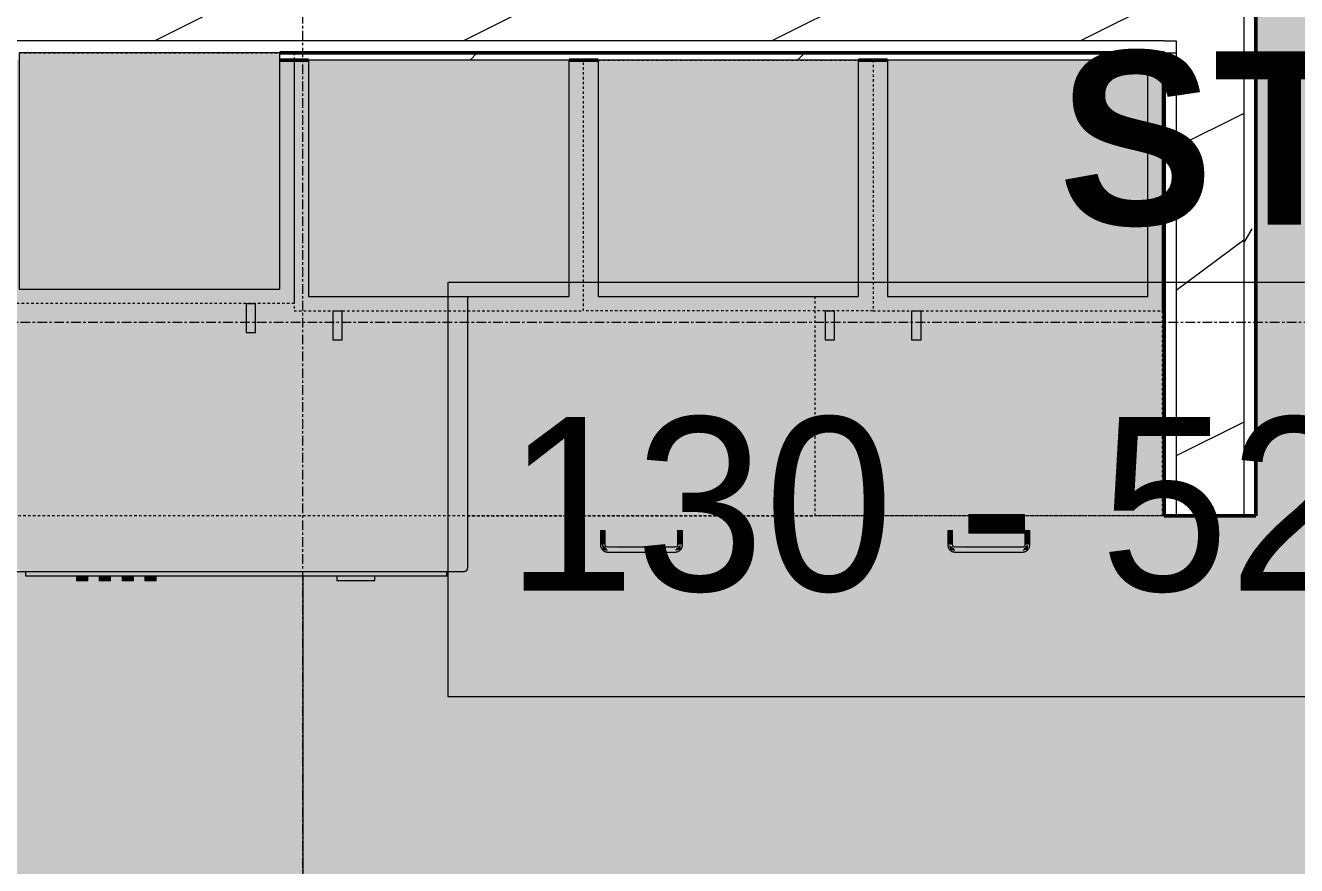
# Model space of a CAD drawing. Header units: inches. Extents: x -4266 to -1814, y 9706 to 12441.
# Drawn here: x -2841.7 to -2775.8, y 10139 to 10182.6 of the extents above; entities that cross this region are included whole.
import ezdxf

# ---------------------------------------------------------------- set-up
doc = ezdxf.new("R2010")
doc.units = ezdxf.units.IN
doc.header["$MEASUREMENT"] = 0
doc.linetypes.add('Dash', pattern=[0.25, 0.125, -0.125])
doc.linetypes.add('Grid Line 1_2_', pattern=[0.875, 0.5, -0.125, 0.125, -0.125])
for name, color, linetype, lineweight in [('0-1', 7, 'Continuous', 5), ('0-2', 10, 'Continuous', 13), ('A-AREA-IDEN', 2, 'Continuous', 9), ('A-AREA-PATT-3', 7, 'Continuous', 9), ('A-WALL-2', 250, 'Continuous', 50), ('A-WALL-3', 10, 'Continuous', 13), ('A-WALL-PATT-1', 7, 'Continuous', 9), ('A-WALL-PATT-2', 253, 'Continuous', 9), ('Q-CASE', 31, 'Continuous', 9), ('Q-CASE-1', 253, 'Continuous', 9), ('Q-CASE-3', 7, 'Continuous', 9), ('Q-CASE-4', 7, 'Dash', 9), ('Q-CASE-HDLN-1', 7, 'Dash', 9), ('Q-CASE-HDLN-2', 31, 'Continuous', 9), ('Q-SPCQ-1', 8, 'Continuous', 5), ('Q-SPCQ-2', 7, 'Continuous', 9), ('S-BEAM-1', 150, 'Continuous', 9), ('S-GRID-1', 1, 'Grid Line 1_2_', 9)]:
    doc.layers.add(name, color=color, linetype=linetype, lineweight=lineweight)
doc.styles.add('Century Gothic', font='ufonts.com_century-gothic.ttf', dxfattribs={"height": 9})
doc.styles.add('Century Gothic_B', font='GOTHICB.TTF', dxfattribs={"height": 9})
pattern_1 = [(0, (0, 0), (30.72, 7.68), [1.267, -21.773, 1.267, -21.773, -122.88]), (0, (0, 0), (30.72, 7.68), [-46.08, 1.267, -44.813, 1.267, -21.773, -53.76]), (0, (0, 0), (30.72, 7.68), [-115.2, 1.267, -14.093, 1.267, -37.133]), (120, (11.52, 3.84), (-22.011075, 22.7643004), [1.267, -21.773, 1.267, -21.773, -122.88]), (120, (11.52, 3.84), (-22.011075, 22.7643004), [-46.08, 1.267, -44.813, 1.267, -21.773, -53.76]), (120, (11.52, 3.84), (-22.011075, 22.7643004), [-115.2, 1.267, -14.093, 1.267, -37.133]), (240, (15.36, 19.2), (-8.708925, -30.4443004), [1.267, -21.773, 1.267, -21.773, -122.88]), (240, (15.36, 19.2), (-8.708925, -30.4443004), [-46.08, 1.267, -44.813, 1.267, -21.773, -53.76]), (240, (15.36, 19.2), (-8.708925, -30.4443004), [-115.2, 1.267, -14.093, 1.267, -37.133])]
pattern_2 = [(216.87, (6.397, 15.994), (47.9809429, 31.9870857), [7.997, -71.971]), (206.565, (15.994, 11.196), (-15.993714, -15.9941327), [17.881, -17.881]), (198.435, (15.994, 3.199), (-31.9867405, -15.9938803), [10.115, -40.461])]

# ---------------------------------------------------------------- blocks, each defined once
blk = doc.blocks.new('OD_CW_Countertop - OD_CW_Countertop-2425089-FLOOR PLAN - 1ST FLOOR')
at = {"layer": 'Q-CASE-HDLN-1'}
blk.add_line((0.738, 0), (136.827, 0), dxfattribs=at)
blk = doc.blocks.new('300 Series Wall Hung Cabinet_301 - 15_ x 30_-2451720-FLOOR PLAN - 1ST FLOOR')
at = {"layer": 'Q-CASE-1'}
for points in [[(-5.5, 16.874), (-5.5, 15.375), (-5.012, 15.375), (-5.012, 16.874)], [(-5.106, 14.625), (-6.75, 14.625), (-6.75, 2.375), (6.75, 2.375), (6.75, 14.625), (6.483, 14.625)]]:
    blk.add_hatch(color=256, dxfattribs=at).paths.add_polyline_path(points, flags=0)
at = {"layer": 'Q-CASE-3'}
for p, q in [((-5.012, 16.874), (-5.5, 16.874)), ((-5.5, 16.874), (-5.5, 15.375)), ((-5.012, 15.375), (-5.012, 16.874)), ((-5.012, 15.375), (-5.5, 15.375)), ((6.75, 14.625), (-6.75, 14.625)), ((-6.75, 14.625), (-6.75, 2.375)), ((6.75, 2.375), (6.75, 14.625)), ((-6.75, 2.375), (6.75, 2.375))]:
    blk.add_line(p, q, dxfattribs=at)
at = {"layer": 'Q-CASE-4'}
for p, q in [((-7.5, 2.375), (-7.5, 15.375)), ((-7.5, 15.375), (7.5, 15.375)), ((7.5, 15.375), (7.5, 2.375)), ((7.5, 2.375), (-7.5, 2.375))]:
    blk.add_line(p, q, dxfattribs=at)
blk = doc.blocks.new('300 Series Wall Hung Cabinet_301 - 15_ x 30_-2451780-FLOOR PLAN - 1ST FLOOR')
at = {"layer": 'Q-CASE-1'}
for points in [[(-4.599, -12.438), (6.75, -12.438), (6.75, -0.188), (-6.75, -0.188), (-6.75, -12.438)], [(-5.012, -14.687), (-5.012, -13.188), (-5.5, -13.188), (-5.5, -14.687)]]:
    blk.add_hatch(color=256, dxfattribs=at).paths.add_polyline_path(points, flags=0)
at = {"layer": 'Q-CASE-3'}
for p, q in [((6.75, -0.188), (-6.75, -0.188)), ((-6.75, -0.188), (-6.75, -12.438)), ((6.75, -12.438), (6.75, -0.188)), ((-6.75, -12.438), (6.75, -12.438)), ((-5.5, -13.188), (-5.012, -13.188)), ((-5.5, -13.188), (-5.5, -14.687)), ((-5.012, -14.687), (-5.012, -13.188)), ((-5.5, -14.687), (-5.012, -14.687))]:
    blk.add_line(p, q, dxfattribs=at)
at = {"layer": 'Q-CASE-4'}
for p, q in [((7.5, -0.188), (-7.5, -0.188)), ((-7.5, -0.188), (-7.5, -13.188)), ((7.5, -13.188), (7.5, -0.188)), ((-7.5, -13.188), (7.5, -13.188))]:
    blk.add_line(p, q, dxfattribs=at)
blk = doc.blocks.new('Drawer_Base_Cabinet_3_drawer_12205 - 18_-2359198-FLOOR PLAN - 1ST FLOOR')
at = {"layer": 'Q-CASE'}
for points in [[(-1.012, 25.812), (-1.28, 25.75), (-1.295, 25.5), (-1.23, 25.528), (-1.012, 25.75), (-1.012, 25.782)], [(2.138, 25.875), (-1.012, 25.838), (-1.012, 25.625), (2.488, 25.662), (2.488, 25.875), (2.431, 25.875)], [(2.488, 25.812), (2.516, 25.717), (2.738, 25.5), (2.8, 25.5), (2.738, 25.768), (2.648, 25.784)], [(-1.295, 25.5), (-1.383, 25.5), (-1.351, 24.75), (-1.142, 24.75), (-1.174, 25.5), (-1.262, 25.5)], [(2.77, 25.5), (2.617, 25.5), (2.649, 24.75), (2.858, 24.75), (2.826, 25.5), (2.8, 25.5)]]:
    blk.add_hatch(color=256, dxfattribs=at).paths.add_polyline_path(points, flags=0)
at = {"layer": 'Q-CASE-HDLN-1'}
for p, q in [((9.738, 24), (-8.262, 24)), ((-8.262, 24), (-8.262, 12.625)), ((9.738, 24), (9.738, 12.625))]:
    blk.add_line(p, q, dxfattribs=at)
at = {"layer": 'Q-CASE-HDLN-2'}
for p, q in [((2.488, 25.875), (-1.012, 25.875)), ((-1.387, 25.5), (-1.387, 24.75)), ((-1.387, 25.5), (-1.387, 24.75)), ((-1.387, 25.5), (-1.387, 24.75)), ((-1.137, 24.75), (-1.137, 25.5)), ((-1.137, 24.75), (-1.137, 25.5)), ((-1.137, 24.75), (-1.137, 25.5)), ((-1.012, 25.625), (2.488, 25.625)), ((2.613, 25.5), (2.613, 24.75)), ((2.613, 25.5), (2.613, 24.75)), ((2.613, 25.5), (2.613, 24.75)), ((2.863, 24.75), (2.863, 25.5)), ((2.863, 24.75), (2.863, 25.5)), ((2.863, 24.75), (2.863, 25.5)), ((-1.387, 24.75), (-1.383, 24.75)), ((-1.383, 24.75), (-1.387, 24.75)), ((-1.387, 24.75), (-1.383, 24.75)), ((-1.383, 24.75), (-1.387, 24.75)), ((-1.387, 24.75), (-1.383, 24.75)), ((-1.137, 24.75), (-1.387, 24.75)), ((-1.142, 24.75), (-1.137, 24.75)), ((-1.137, 24.75), (-1.142, 24.75)), ((-1.142, 24.75), (-1.137, 24.75)), ((-1.137, 24.75), (-1.142, 24.75)), ((-1.142, 24.75), (-1.137, 24.75)), ((2.617, 24.75), (2.613, 24.75)), ((2.613, 24.75), (2.617, 24.75)), ((2.617, 24.75), (2.613, 24.75)), ((2.613, 24.75), (2.617, 24.75)), ((2.863, 24.75), (2.613, 24.75)), ((2.613, 24.75), (2.617, 24.75)), ((2.863, 24.75), (2.858, 24.75)), ((2.858, 24.75), (2.863, 24.75)), ((2.863, 24.75), (2.858, 24.75)), ((2.858, 24.75), (2.863, 24.75)), ((2.858, 24.75), (2.863, 24.75))]:
    blk.add_line(p, q, dxfattribs=at)
at = {"layer": 'Q-CASE-HDLN-2', "flags": 128}
for points in [[(-1.012, 25.875), (-1.027, 25.875), (-1.042, 25.874), (-1.057, 25.872), (-1.072, 25.87), (-1.087, 25.868), (-1.101, 25.864), (-1.116, 25.86), (-1.13, 25.856), (-1.144, 25.851), (-1.158, 25.845), (-1.172, 25.839), (-1.185, 25.833), (-1.199, 25.825), (-1.211, 25.818), (-1.224, 25.81), (-1.236, 25.801), (-1.248, 25.792), (-1.26, 25.782), (-1.271, 25.772), (-1.281, 25.761), (-1.292, 25.75), (-1.301, 25.739), (-1.311, 25.727), (-1.319, 25.715), (-1.328, 25.703), (-1.336, 25.69), (-1.343, 25.677), (-1.35, 25.663), (-1.356, 25.65), (-1.362, 25.636), (-1.367, 25.622), (-1.372, 25.608), (-1.376, 25.593), (-1.379, 25.578), (-1.382, 25.564), (-1.384, 25.549), (-1.386, 25.534), (-1.387, 25.519), (-1.387, 25.504), (-1.387, 25.5)], [(-1.292, 25.75), (-1.301, 25.739), (-1.311, 25.727), (-1.319, 25.715), (-1.328, 25.703), (-1.336, 25.69), (-1.343, 25.677), (-1.35, 25.663), (-1.356, 25.65), (-1.362, 25.636), (-1.367, 25.622), (-1.372, 25.608), (-1.376, 25.593), (-1.379, 25.578), (-1.382, 25.564), (-1.384, 25.549), (-1.386, 25.534), (-1.387, 25.519), (-1.387, 25.504), (-1.387, 25.5)], [(-1.292, 25.75), (-1.301, 25.739), (-1.311, 25.727), (-1.319, 25.715), (-1.328, 25.703), (-1.336, 25.69), (-1.343, 25.677), (-1.35, 25.663), (-1.356, 25.65), (-1.362, 25.636), (-1.367, 25.622), (-1.372, 25.608), (-1.376, 25.593), (-1.379, 25.578), (-1.382, 25.564), (-1.384, 25.549), (-1.386, 25.534), (-1.387, 25.519), (-1.387, 25.504), (-1.387, 25.5)], [(-1.012, 25.875), (-1.027, 25.875), (-1.042, 25.874), (-1.057, 25.872), (-1.072, 25.87), (-1.087, 25.868), (-1.101, 25.864), (-1.116, 25.86), (-1.13, 25.856), (-1.144, 25.851), (-1.158, 25.845), (-1.172, 25.839), (-1.185, 25.833), (-1.199, 25.825), (-1.211, 25.818), (-1.224, 25.81), (-1.236, 25.801), (-1.248, 25.792), (-1.26, 25.782), (-1.271, 25.772)], [(-1.012, 25.875), (-1.027, 25.875), (-1.042, 25.874), (-1.057, 25.872), (-1.072, 25.87), (-1.087, 25.868), (-1.101, 25.864), (-1.116, 25.86), (-1.13, 25.856), (-1.144, 25.851), (-1.158, 25.845), (-1.172, 25.839), (-1.185, 25.833), (-1.199, 25.825), (-1.211, 25.818), (-1.224, 25.81), (-1.236, 25.801), (-1.248, 25.792), (-1.26, 25.782), (-1.271, 25.772)], [(2.738, 25.779), (2.727, 25.789), (2.715, 25.798), (2.703, 25.807), (2.69, 25.816), (2.678, 25.823), (2.664, 25.831), (2.651, 25.838), (2.637, 25.844), (2.624, 25.85), (2.61, 25.855), (2.595, 25.859), (2.581, 25.863), (2.566, 25.867), (2.551, 25.87), (2.537, 25.872), (2.522, 25.873), (2.507, 25.875), (2.492, 25.875), (2.488, 25.875)], [(2.738, 25.779), (2.727, 25.789), (2.715, 25.798), (2.703, 25.807), (2.69, 25.816), (2.678, 25.823), (2.664, 25.831), (2.651, 25.838), (2.637, 25.844), (2.624, 25.85), (2.61, 25.855), (2.595, 25.859), (2.581, 25.863), (2.566, 25.867), (2.551, 25.87), (2.537, 25.872), (2.522, 25.873), (2.507, 25.875), (2.492, 25.875), (2.488, 25.875)], [(2.863, 25.5), (2.862, 25.515), (2.862, 25.53), (2.86, 25.545), (2.858, 25.56), (2.855, 25.575), (2.852, 25.589), (2.848, 25.604), (2.844, 25.618), (2.839, 25.632), (2.833, 25.646), (2.827, 25.66), (2.82, 25.673), (2.813, 25.686), (2.805, 25.699), (2.797, 25.712), (2.788, 25.724), (2.779, 25.736), (2.77, 25.747), (2.76, 25.758), (2.749, 25.769), (2.738, 25.779), (2.727, 25.789), (2.715, 25.798), (2.703, 25.807), (2.69, 25.816), (2.678, 25.823), (2.664, 25.831), (2.651, 25.838), (2.637, 25.844), (2.624, 25.85), (2.61, 25.855), (2.595, 25.859), (2.581, 25.863), (2.566, 25.867), (2.551, 25.87), (2.537, 25.872), (2.522, 25.873), (2.507, 25.875), (2.492, 25.875), (2.488, 25.875)], [(2.863, 25.5), (2.862, 25.515), (2.862, 25.53), (2.86, 25.545), (2.858, 25.56), (2.855, 25.575), (2.852, 25.589), (2.848, 25.604), (2.844, 25.618), (2.839, 25.632), (2.833, 25.646), (2.827, 25.66), (2.82, 25.673), (2.813, 25.686), (2.805, 25.699), (2.797, 25.712), (2.788, 25.724), (2.779, 25.736), (2.77, 25.747), (2.76, 25.758)], [(2.863, 25.5), (2.862, 25.515), (2.862, 25.53), (2.86, 25.545), (2.858, 25.56), (2.855, 25.575), (2.852, 25.589), (2.848, 25.604), (2.844, 25.618), (2.839, 25.632), (2.833, 25.646), (2.827, 25.66), (2.82, 25.673), (2.813, 25.686), (2.805, 25.699), (2.797, 25.712), (2.788, 25.724), (2.779, 25.736), (2.77, 25.747), (2.76, 25.758)], [(-1.137, 25.5), (-1.137, 25.505), (-1.137, 25.51), (-1.136, 25.515), (-1.136, 25.52), (-1.135, 25.525), (-1.134, 25.53), (-1.132, 25.535), (-1.131, 25.539), (-1.129, 25.544), (-1.127, 25.549), (-1.125, 25.553), (-1.123, 25.558), (-1.121, 25.562), (-1.118, 25.566), (-1.115, 25.571), (-1.113, 25.575), (-1.109, 25.579), (-1.106, 25.582), (-1.103, 25.586), (-1.099, 25.59), (-1.096, 25.593), (-1.092, 25.596), (-1.088, 25.599), (-1.084, 25.602), (-1.08, 25.605), (-1.076, 25.608), (-1.071, 25.61), (-1.067, 25.613), (-1.062, 25.615), (-1.058, 25.617), (-1.053, 25.618), (-1.048, 25.62), (-1.043, 25.621), (-1.038, 25.622), (-1.034, 25.623), (-1.029, 25.624), (-1.024, 25.624), (-1.019, 25.625), (-1.014, 25.625)], [(-1.137, 25.5), (-1.137, 25.505), (-1.137, 25.51), (-1.136, 25.515), (-1.136, 25.52), (-1.135, 25.525), (-1.134, 25.53), (-1.132, 25.535), (-1.131, 25.539), (-1.129, 25.544), (-1.127, 25.549), (-1.125, 25.553), (-1.123, 25.558), (-1.121, 25.562), (-1.118, 25.566), (-1.115, 25.571), (-1.113, 25.575), (-1.109, 25.579), (-1.106, 25.582), (-1.103, 25.586), (-1.099, 25.59), (-1.096, 25.593), (-1.092, 25.596), (-1.088, 25.599), (-1.084, 25.602), (-1.08, 25.605), (-1.076, 25.608), (-1.071, 25.61), (-1.067, 25.613), (-1.062, 25.615), (-1.058, 25.617), (-1.053, 25.618), (-1.048, 25.62), (-1.043, 25.621), (-1.038, 25.622), (-1.034, 25.623), (-1.029, 25.624), (-1.024, 25.624), (-1.019, 25.625), (-1.014, 25.625)], [(-1.137, 25.5), (-1.137, 25.505), (-1.137, 25.51), (-1.136, 25.515), (-1.136, 25.52), (-1.135, 25.525), (-1.134, 25.53), (-1.132, 25.535), (-1.131, 25.539), (-1.129, 25.544), (-1.127, 25.549), (-1.125, 25.553), (-1.123, 25.558), (-1.121, 25.562), (-1.118, 25.566), (-1.115, 25.571), (-1.113, 25.575), (-1.109, 25.579), (-1.106, 25.582), (-1.103, 25.586), (-1.099, 25.59), (-1.096, 25.593), (-1.092, 25.596), (-1.088, 25.599), (-1.084, 25.602), (-1.08, 25.605), (-1.076, 25.608), (-1.071, 25.61), (-1.067, 25.613), (-1.062, 25.615), (-1.058, 25.617), (-1.053, 25.618), (-1.048, 25.62), (-1.043, 25.621), (-1.038, 25.622), (-1.034, 25.623), (-1.029, 25.624), (-1.024, 25.624), (-1.019, 25.625), (-1.014, 25.625), (-1.012, 25.625)], [(2.488, 25.625), (2.493, 25.625), (2.498, 25.625), (2.503, 25.624), (2.508, 25.623), (2.513, 25.623), (2.517, 25.621), (2.522, 25.62), (2.527, 25.619), (2.532, 25.617), (2.536, 25.615), (2.541, 25.613), (2.545, 25.611), (2.55, 25.608), (2.554, 25.606), (2.558, 25.603), (2.562, 25.6), (2.566, 25.597), (2.57, 25.594), (2.574, 25.591), (2.577, 25.587), (2.581, 25.583), (2.584, 25.58), (2.587, 25.576), (2.59, 25.572), (2.593, 25.568), (2.596, 25.563), (2.598, 25.559), (2.6, 25.554), (2.602, 25.55), (2.604, 25.545), (2.606, 25.541), (2.607, 25.536), (2.609, 25.531), (2.61, 25.526), (2.611, 25.521), (2.612, 25.516), (2.612, 25.511), (2.613, 25.506), (2.613, 25.501), (2.613, 25.5)], [(2.488, 25.625), (2.493, 25.625), (2.498, 25.625), (2.503, 25.624), (2.508, 25.623), (2.513, 25.623), (2.517, 25.621), (2.522, 25.62), (2.527, 25.619), (2.532, 25.617), (2.536, 25.615), (2.541, 25.613), (2.545, 25.611), (2.55, 25.608), (2.554, 25.606), (2.558, 25.603), (2.562, 25.6), (2.566, 25.597), (2.57, 25.594), (2.574, 25.591), (2.577, 25.587), (2.581, 25.583), (2.584, 25.58), (2.587, 25.576), (2.59, 25.572), (2.593, 25.568), (2.596, 25.563), (2.598, 25.559), (2.6, 25.554), (2.602, 25.55), (2.604, 25.545), (2.606, 25.541), (2.607, 25.536), (2.609, 25.531), (2.61, 25.526), (2.611, 25.521), (2.612, 25.516), (2.612, 25.511), (2.613, 25.506), (2.613, 25.501), (2.613, 25.5)], [(2.488, 25.625), (2.493, 25.625), (2.498, 25.625), (2.503, 25.624), (2.508, 25.623), (2.513, 25.623), (2.517, 25.621), (2.522, 25.62), (2.527, 25.619), (2.532, 25.617), (2.536, 25.615), (2.541, 25.613), (2.545, 25.611), (2.55, 25.608), (2.554, 25.606), (2.558, 25.603), (2.562, 25.6), (2.566, 25.597), (2.57, 25.594), (2.574, 25.591), (2.577, 25.587), (2.581, 25.583), (2.584, 25.58), (2.587, 25.576), (2.59, 25.572), (2.593, 25.568), (2.596, 25.563), (2.598, 25.559), (2.6, 25.554), (2.602, 25.55), (2.604, 25.545), (2.606, 25.541), (2.607, 25.536), (2.609, 25.531), (2.61, 25.526), (2.611, 25.521), (2.612, 25.516), (2.612, 25.511), (2.613, 25.506), (2.613, 25.501), (2.613, 25.5)]]:
    blk.add_lwpolyline(points, dxfattribs=at)
blk = doc.blocks.new('300 Series Wall Hung Cabinet_301 - 15_ x 30_-2451685-FLOOR PLAN - 1ST FLOOR')
at = {"layer": 'Q-CASE-1'}
for points in [[(-5.012, 14.687), (-5.5, 14.687), (-5.5, 13.188), (-5.012, 13.188), (-5.012, 14.606)], [(6.75, 2), (6.75, 12.438), (-6.75, 12.438), (-6.75, 0.187), (6.75, 0.187), (6.75, 1.589)]]:
    blk.add_hatch(color=256, dxfattribs=at).paths.add_polyline_path(points, flags=0)
at = {"layer": 'Q-CASE-3'}
for p, q in [((-5.012, 14.687), (-5.5, 14.687)), ((-5.5, 14.687), (-5.5, 13.188)), ((-5.012, 13.188), (-5.012, 14.687)), ((-5.012, 13.188), (-5.5, 13.188)), ((6.75, 12.438), (-6.75, 12.438)), ((-6.75, 12.438), (-6.75, 0.187)), ((6.75, 0.187), (6.75, 12.438)), ((-6.75, 0.187), (6.75, 0.187))]:
    blk.add_line(p, q, dxfattribs=at)
at = {"layer": 'Q-CASE-4'}
for p, q in [((-7.5, 0.187), (-7.5, 13.188)), ((-7.5, 13.188), (7.5, 13.188)), ((7.5, 13.188), (7.5, 0.187)), ((7.5, 0.187), (-7.5, 0.187))]:
    blk.add_line(p, q, dxfattribs=at)
blk = doc.blocks.new('Drawer_Base_Cabinet_3_drawer_12205 - 18_-V82-FLOOR PLAN - 1ST FLOOR')
at = {"layer": 'Q-CASE'}
for points in [[(-1.295, -25.5), (-1.142, -25.5), (-1.174, -24.75), (-1.383, -24.75), (-1.351, -25.5), (-1.325, -25.5)], [(2.738, -25.5), (2.858, -25.5), (2.826, -24.75), (2.617, -24.75), (2.649, -25.5), (2.705, -25.5)], [(-1.012, -25.812), (-1.047, -25.687), (-1.325, -25.5), (-1.262, -25.768), (-1.181, -25.782)], [(2.138, -25.875), (2.488, -25.838), (2.488, -25.625), (-1.012, -25.662), (-1.012, -25.875), (1.406, -25.875)], [(2.488, -25.812), (2.756, -25.75), (2.77, -25.5), (2.675, -25.535), (2.488, -25.782)]]:
    blk.add_hatch(color=256, dxfattribs=at).paths.add_polyline_path(points, flags=0)
at = {"layer": 'Q-CASE-HDLN-1'}
for p, q in [((9.738, -24), (9.738, -0.375)), ((-8.262, -24), (-8.262, -12.625)), ((9.738, -24), (-8.262, -24))]:
    blk.add_line(p, q, dxfattribs=at)
at = {"layer": 'Q-CASE-HDLN-2'}
for p, q in [((-1.387, -24.75), (-1.387, -25.5)), ((-1.387, -24.75), (-1.383, -24.75)), ((-1.383, -24.75), (-1.387, -24.75)), ((-1.387, -24.75), (-1.387, -25.5)), ((-1.387, -24.75), (-1.383, -24.75)), ((-1.383, -24.75), (-1.387, -24.75)), ((-1.387, -24.75), (-1.387, -25.5)), ((-1.387, -24.75), (-1.137, -24.75)), ((-1.383, -24.75), (-1.387, -24.75)), ((-1.142, -24.75), (-1.137, -24.75)), ((-1.137, -24.75), (-1.142, -24.75)), ((-1.142, -24.75), (-1.137, -24.75)), ((-1.137, -24.75), (-1.142, -24.75)), ((-1.137, -24.75), (-1.142, -24.75)), ((-1.137, -25.5), (-1.137, -24.75)), ((-1.137, -25.5), (-1.137, -24.75)), ((-1.137, -25.5), (-1.137, -24.75)), ((2.613, -24.75), (2.613, -25.5)), ((2.617, -24.75), (2.613, -24.75)), ((2.613, -24.75), (2.617, -24.75)), ((2.613, -24.75), (2.613, -25.5)), ((2.617, -24.75), (2.613, -24.75)), ((2.613, -24.75), (2.617, -24.75)), ((2.613, -24.75), (2.613, -25.5)), ((2.617, -24.75), (2.613, -24.75)), ((2.613, -24.75), (2.863, -24.75)), ((2.863, -24.75), (2.858, -24.75)), ((2.858, -24.75), (2.863, -24.75)), ((2.863, -24.75), (2.858, -24.75)), ((2.858, -24.75), (2.863, -24.75)), ((2.863, -24.75), (2.858, -24.75)), ((2.863, -25.5), (2.863, -24.75)), ((2.863, -25.5), (2.863, -24.75)), ((2.863, -25.5), (2.863, -24.75)), ((2.488, -25.625), (-1.012, -25.625)), ((-1.012, -25.875), (2.488, -25.875))]:
    blk.add_line(p, q, dxfattribs=at)
at = {"layer": 'Q-CASE-HDLN-2', "flags": 128}
for points in [[(-1.387, -25.5), (-1.387, -25.515), (-1.386, -25.53), (-1.385, -25.545), (-1.383, -25.56), (-1.38, -25.575), (-1.377, -25.589), (-1.373, -25.604), (-1.368, -25.618), (-1.363, -25.632), (-1.358, -25.646), (-1.352, -25.66), (-1.345, -25.673), (-1.338, -25.686), (-1.33, -25.699), (-1.322, -25.712), (-1.313, -25.724), (-1.304, -25.736), (-1.294, -25.747), (-1.284, -25.758)], [(-1.387, -25.5), (-1.387, -25.515), (-1.386, -25.53), (-1.385, -25.545), (-1.383, -25.56), (-1.38, -25.575), (-1.377, -25.589), (-1.373, -25.604), (-1.368, -25.618), (-1.363, -25.632), (-1.358, -25.646), (-1.352, -25.66), (-1.345, -25.673), (-1.338, -25.686), (-1.33, -25.699), (-1.322, -25.712), (-1.313, -25.724), (-1.304, -25.736), (-1.294, -25.747), (-1.284, -25.758)], [(-1.387, -25.5), (-1.387, -25.515), (-1.386, -25.53), (-1.385, -25.545), (-1.383, -25.56), (-1.38, -25.575), (-1.377, -25.589), (-1.373, -25.604), (-1.368, -25.618), (-1.363, -25.632), (-1.358, -25.646), (-1.352, -25.66), (-1.345, -25.673), (-1.338, -25.686), (-1.33, -25.699), (-1.322, -25.712), (-1.313, -25.724), (-1.304, -25.736), (-1.294, -25.747), (-1.284, -25.758), (-1.274, -25.769), (-1.263, -25.779), (-1.251, -25.789), (-1.239, -25.798), (-1.227, -25.807), (-1.215, -25.816), (-1.202, -25.823), (-1.189, -25.831), (-1.176, -25.838), (-1.162, -25.844), (-1.148, -25.85), (-1.134, -25.855), (-1.12, -25.859), (-1.105, -25.863), (-1.091, -25.867), (-1.076, -25.87), (-1.061, -25.872), (-1.046, -25.873), (-1.031, -25.875), (-1.016, -25.875), (-1.012, -25.875)], [(-1.012, -25.625), (-1.017, -25.625), (-1.022, -25.625), (-1.027, -25.624), (-1.032, -25.623), (-1.037, -25.623), (-1.042, -25.621), (-1.047, -25.62), (-1.052, -25.619), (-1.056, -25.617), (-1.061, -25.615), (-1.066, -25.613), (-1.07, -25.611), (-1.074, -25.608), (-1.079, -25.606), (-1.083, -25.603), (-1.087, -25.6), (-1.091, -25.597), (-1.095, -25.594), (-1.098, -25.591), (-1.102, -25.587), (-1.105, -25.583), (-1.109, -25.58), (-1.112, -25.576), (-1.115, -25.572), (-1.117, -25.568), (-1.12, -25.563), (-1.123, -25.559), (-1.125, -25.554), (-1.127, -25.55), (-1.129, -25.545), (-1.131, -25.541), (-1.132, -25.536), (-1.133, -25.531), (-1.135, -25.526), (-1.135, -25.521), (-1.136, -25.516), (-1.137, -25.511), (-1.137, -25.506), (-1.137, -25.501), (-1.137, -25.5)], [(-1.012, -25.625), (-1.017, -25.625), (-1.022, -25.625), (-1.027, -25.624), (-1.032, -25.623), (-1.037, -25.623), (-1.042, -25.621), (-1.047, -25.62), (-1.052, -25.619), (-1.056, -25.617), (-1.061, -25.615), (-1.066, -25.613), (-1.07, -25.611), (-1.074, -25.608), (-1.079, -25.606), (-1.083, -25.603), (-1.087, -25.6), (-1.091, -25.597), (-1.095, -25.594), (-1.098, -25.591), (-1.102, -25.587), (-1.105, -25.583), (-1.109, -25.58), (-1.112, -25.576), (-1.115, -25.572), (-1.117, -25.568), (-1.12, -25.563), (-1.123, -25.559), (-1.125, -25.554), (-1.127, -25.55), (-1.129, -25.545), (-1.131, -25.541), (-1.132, -25.536), (-1.133, -25.531), (-1.135, -25.526), (-1.135, -25.521), (-1.136, -25.516), (-1.137, -25.511), (-1.137, -25.506), (-1.137, -25.501), (-1.137, -25.5)], [(-1.012, -25.625), (-1.017, -25.625), (-1.022, -25.625), (-1.027, -25.624), (-1.032, -25.623), (-1.037, -25.623), (-1.042, -25.621), (-1.047, -25.62), (-1.052, -25.619), (-1.056, -25.617), (-1.061, -25.615), (-1.066, -25.613), (-1.07, -25.611), (-1.074, -25.608), (-1.079, -25.606), (-1.083, -25.603), (-1.087, -25.6), (-1.091, -25.597), (-1.095, -25.594), (-1.098, -25.591), (-1.102, -25.587), (-1.105, -25.583), (-1.109, -25.58), (-1.112, -25.576), (-1.115, -25.572), (-1.117, -25.568), (-1.12, -25.563), (-1.123, -25.559), (-1.125, -25.554), (-1.127, -25.55), (-1.129, -25.545), (-1.131, -25.541), (-1.132, -25.536), (-1.133, -25.531), (-1.135, -25.526), (-1.135, -25.521), (-1.136, -25.516), (-1.137, -25.511), (-1.137, -25.506), (-1.137, -25.501), (-1.137, -25.5)], [(2.488, -25.875), (2.503, -25.875), (2.518, -25.874), (2.533, -25.872), (2.547, -25.87), (2.562, -25.868), (2.577, -25.864), (2.591, -25.86), (2.606, -25.856), (2.62, -25.851), (2.634, -25.845), (2.647, -25.839), (2.661, -25.833), (2.674, -25.825), (2.687, -25.818), (2.699, -25.81), (2.712, -25.801), (2.724, -25.792), (2.735, -25.782), (2.746, -25.772), (2.757, -25.761), (2.767, -25.75), (2.777, -25.739), (2.786, -25.727), (2.795, -25.715), (2.803, -25.703), (2.811, -25.69), (2.818, -25.677), (2.825, -25.663), (2.832, -25.65), (2.837, -25.636), (2.842, -25.622), (2.847, -25.608), (2.851, -25.593), (2.854, -25.578), (2.857, -25.564), (2.86, -25.549), (2.861, -25.534), (2.862, -25.519), (2.863, -25.504), (2.863, -25.5)], [(2.613, -25.5), (2.613, -25.505), (2.612, -25.51), (2.612, -25.515), (2.611, -25.52), (2.61, -25.525), (2.609, -25.53), (2.608, -25.535), (2.606, -25.539), (2.605, -25.544), (2.603, -25.549), (2.601, -25.553), (2.599, -25.558), (2.596, -25.562), (2.594, -25.566), (2.591, -25.571), (2.588, -25.575), (2.585, -25.579), (2.582, -25.582), (2.578, -25.586), (2.575, -25.59), (2.571, -25.593), (2.567, -25.596), (2.563, -25.599), (2.559, -25.602), (2.555, -25.605), (2.551, -25.608), (2.547, -25.61), (2.542, -25.613), (2.538, -25.615), (2.533, -25.617), (2.528, -25.618), (2.524, -25.62), (2.519, -25.621), (2.514, -25.622), (2.509, -25.623), (2.504, -25.624), (2.499, -25.624), (2.494, -25.625), (2.489, -25.625), (2.488, -25.625)], [(2.613, -25.5), (2.613, -25.505), (2.612, -25.51), (2.612, -25.515), (2.611, -25.52), (2.61, -25.525), (2.609, -25.53), (2.608, -25.535), (2.606, -25.539), (2.605, -25.544), (2.603, -25.549), (2.601, -25.553), (2.599, -25.558), (2.596, -25.562), (2.594, -25.566), (2.591, -25.571), (2.588, -25.575), (2.585, -25.579), (2.582, -25.582), (2.578, -25.586), (2.575, -25.59), (2.571, -25.593), (2.567, -25.596), (2.563, -25.599), (2.559, -25.602), (2.555, -25.605), (2.551, -25.608), (2.547, -25.61), (2.542, -25.613), (2.538, -25.615), (2.533, -25.617), (2.528, -25.618), (2.524, -25.62), (2.519, -25.621), (2.514, -25.622), (2.509, -25.623), (2.504, -25.624), (2.499, -25.624), (2.494, -25.625), (2.489, -25.625)], [(2.613, -25.5), (2.613, -25.505), (2.612, -25.51), (2.612, -25.515), (2.611, -25.52), (2.61, -25.525), (2.609, -25.53), (2.608, -25.535), (2.606, -25.539), (2.605, -25.544), (2.603, -25.549), (2.601, -25.553), (2.599, -25.558), (2.596, -25.562), (2.594, -25.566), (2.591, -25.571), (2.588, -25.575), (2.585, -25.579), (2.582, -25.582), (2.578, -25.586), (2.575, -25.59), (2.571, -25.593), (2.567, -25.596), (2.563, -25.599), (2.559, -25.602), (2.555, -25.605), (2.551, -25.608), (2.547, -25.61), (2.542, -25.613), (2.538, -25.615), (2.533, -25.617), (2.528, -25.618), (2.524, -25.62), (2.519, -25.621), (2.514, -25.622), (2.509, -25.623), (2.504, -25.624), (2.499, -25.624), (2.494, -25.625), (2.489, -25.625)], [(2.767, -25.75), (2.777, -25.739), (2.786, -25.727), (2.795, -25.715), (2.803, -25.703), (2.811, -25.69), (2.818, -25.677), (2.825, -25.663), (2.832, -25.65), (2.837, -25.636), (2.842, -25.622), (2.847, -25.608), (2.851, -25.593), (2.854, -25.578), (2.857, -25.564), (2.86, -25.549), (2.861, -25.534), (2.862, -25.519), (2.863, -25.504), (2.863, -25.5)], [(2.767, -25.75), (2.777, -25.739), (2.786, -25.727), (2.795, -25.715), (2.803, -25.703), (2.811, -25.69), (2.818, -25.677), (2.825, -25.663), (2.832, -25.65), (2.837, -25.636), (2.842, -25.622), (2.847, -25.608), (2.851, -25.593), (2.854, -25.578), (2.857, -25.564), (2.86, -25.549), (2.861, -25.534), (2.862, -25.519), (2.863, -25.504), (2.863, -25.5)], [(-1.263, -25.779), (-1.251, -25.789), (-1.239, -25.798), (-1.227, -25.807), (-1.215, -25.816), (-1.202, -25.823), (-1.189, -25.831), (-1.176, -25.838), (-1.162, -25.844), (-1.148, -25.85), (-1.134, -25.855), (-1.12, -25.859), (-1.105, -25.863), (-1.091, -25.867), (-1.076, -25.87), (-1.061, -25.872), (-1.046, -25.873), (-1.031, -25.875), (-1.016, -25.875), (-1.012, -25.875)], [(-1.263, -25.779), (-1.251, -25.789), (-1.239, -25.798), (-1.227, -25.807), (-1.215, -25.816), (-1.202, -25.823), (-1.189, -25.831), (-1.176, -25.838), (-1.162, -25.844), (-1.148, -25.85), (-1.134, -25.855), (-1.12, -25.859), (-1.105, -25.863), (-1.091, -25.867), (-1.076, -25.87), (-1.061, -25.872), (-1.046, -25.873), (-1.031, -25.875), (-1.016, -25.875), (-1.012, -25.875)], [(2.488, -25.875), (2.503, -25.875), (2.518, -25.874), (2.533, -25.872), (2.547, -25.87), (2.562, -25.868), (2.577, -25.864), (2.591, -25.86), (2.606, -25.856), (2.62, -25.851), (2.634, -25.845), (2.647, -25.839), (2.661, -25.833), (2.674, -25.825), (2.687, -25.818), (2.699, -25.81), (2.712, -25.801), (2.724, -25.792), (2.735, -25.782), (2.746, -25.772)], [(2.488, -25.875), (2.503, -25.875), (2.518, -25.874), (2.533, -25.872), (2.547, -25.87), (2.562, -25.868), (2.577, -25.864), (2.591, -25.86), (2.606, -25.856), (2.62, -25.851), (2.634, -25.845), (2.647, -25.839), (2.661, -25.833), (2.674, -25.825), (2.687, -25.818), (2.699, -25.81), (2.712, -25.801), (2.724, -25.792), (2.735, -25.782), (2.746, -25.772)]]:
    blk.add_lwpolyline(points, dxfattribs=at)
blk = doc.blocks.new('CTR - 1st Phase - Unit Layouts_rvt-1-FLOOR PLAN - 1ST FLOOR')
at = {"layer": 'A-WALL-PATT-1'}
h = blk.add_hatch(dxfattribs=at)
h.set_pattern_fill('FP_1', color=256, style=0, pattern_type=2)
h.set_pattern_definition(pattern_1)
h.paths.add_polyline_path([(-2778.563, 10157.164), (-2777.938, 10157.164), (-2777.938, 10265.569), (-2778.563, 10265.569), (-2778.563, 10180.789)], flags=0)
h = blk.add_hatch(dxfattribs=at)
h.set_pattern_fill('FP_1', color=256, style=0, pattern_type=2)
h.set_pattern_definition(pattern_1)
h.paths.add_polyline_path([(-2782.063, 10157.164), (-2782.063, 10180.789), (-2782.688, 10180.789), (-2782.688, 10157.164)], flags=0)
h.paths.add_polyline_path([(-2782.688, 10181.164), (-2782.063, 10181.164), (-2782.063, 10181.789), (-2782.688, 10181.789)], flags=0)
h.paths.add_polyline_path([(-2782.688, 10185.289), (-2782.063, 10185.289), (-2782.063, 10261.444), (-2782.688, 10261.444), (-2782.688, 10185.914)], flags=0)
h = blk.add_hatch(dxfattribs=at)
h.set_pattern_fill('FP_1', color=256, style=0, pattern_type=2)
h.set_pattern_definition(pattern_1)
h.paths.add_polyline_path([(-2878.277, 10181.164), (-2782.688, 10181.164), (-2782.688, 10181.789), (-2932.524, 10181.789), (-2932.524, 10181.164), (-2888.277, 10181.164)], flags=0)
h = blk.add_hatch(dxfattribs=at)
h.set_pattern_fill('FP_3', color=256, style=0, pattern_type=2)
h.set_pattern_definition([(45, (0, 0), (-8.485281, 8.485281), [])])
h.paths.add_polyline_path([(-2782.063, 10180.789), (-2782.063, 10181.164), (-2828.527, 10181.164), (-2828.527, 10180.789), (-2782.688, 10180.789)], flags=0)
h.paths.add_polyline_path([(-2891.027, 10180.789), (-2891.027, 10181.164), (-2892.527, 10181.164), (-2892.527, 10180.789)], flags=0)
h.paths.add_polyline_path([(-2843.527, 10180.789), (-2842.027, 10180.789), (-2842.027, 10181.164), (-2877.527, 10181.164), (-2877.527, 10180.789), (-2856.382, 10180.789)], flags=0)
h.paths.add_polyline_path([(-2906.027, 10180.789), (-2906.027, 10181.164), (-2907.777, 10181.164), (-2907.777, 10180.789)], flags=0)
at = {"layer": 'A-WALL-PATT-2'}
h = blk.add_hatch(dxfattribs=at)
h.set_pattern_fill('FP_2', color=256, style=0, pattern_type=2)
h.set_pattern_definition(pattern_2)
h.paths.add_polyline_path([(-2778.563, 10157.164), (-2778.563, 10264.944), (-2782.063, 10264.944), (-2782.063, 10157.164)], flags=0)
h = blk.add_hatch(dxfattribs=at)
h.set_pattern_fill('FP_2', color=256, style=0, pattern_type=2)
h.set_pattern_definition(pattern_2)
h.paths.add_polyline_path([(-2788.848, 10181.789), (-2782.063, 10181.792), (-2782.063, 10185.289), (-2933.774, 10185.289), (-2933.774, 10184.674), (-2932.589, 10181.789), (-2818.178, 10181.789)], flags=0)
at = {"layer": 'Q-SPCQ-1'}
h = blk.add_hatch(color=256, dxfattribs=at)
h.paths.add_polyline_path([(-2818.973, 10154.289), (-2818.922, 10154.296), (-2818.777, 10154.486), (-2818.777, 10168.539), (-2827.027, 10168.539), (-2827.027, 10180.789), (-2828.527, 10180.789), (-2828.527, 10168.914), (-2842.027, 10168.914), (-2842.027, 10180.789), (-2842.777, 10180.789), (-2842.74, 10155.084), (-2842.633, 10154.825), (-2842.463, 10154.603), (-2842.241, 10154.433), (-2841.982, 10154.326), (-2841.684, 10154.289), (-2819.869, 10154.289)], flags=0)
h.paths.add_polyline_path([(-2825.777, 10166.29), (-2825.777, 10167.789), (-2825.288, 10167.789), (-2825.288, 10166.29)], flags=0)
h.paths.add_polyline_path([(-2830.265, 10166.665), (-2830.265, 10168.164), (-2829.777, 10168.164), (-2829.777, 10166.665)], flags=0)
for points in [[(-2839.499, 10154.039), (-2819.869, 10154.039), (-2819.869, 10154.289), (-2841.684, 10154.289), (-2841.684, 10154.039)], [(-2838.47, 10153.789), (-2838.47, 10154.039), (-2839.06, 10154.039), (-2839.06, 10153.789)], [(-2837.289, 10153.789), (-2837.289, 10154.039), (-2837.879, 10154.039), (-2837.879, 10153.789)], [(-2836.698, 10153.789), (-2836.108, 10153.789), (-2836.108, 10154.039), (-2836.698, 10154.039)], [(-2835.517, 10153.789), (-2834.927, 10153.789), (-2834.927, 10154.039), (-2835.517, 10154.039)], [(-2824.585, 10153.789), (-2824.585, 10154.039), (-2825.569, 10154.039), (-2825.536, 10153.789), (-2824.84, 10153.789)], [(-2823.889, 10153.789), (-2823.601, 10153.789), (-2823.634, 10154.039), (-2824.585, 10154.039), (-2824.585, 10153.789), (-2824.093, 10153.789)]]:
    blk.add_hatch(color=256, dxfattribs=at).paths.add_polyline_path(points, flags=0)
at = {"layer": 'A-WALL-2'}
for p, q in [((-2777.938, 10157.164), (-2777.938, 10265.569)), ((-2828.527, 10181.164), (-2782.688, 10181.164)), ((-2782.688, 10181.164), (-2828.527, 10181.164)), ((-2828.527, 10180.789), (-2827.027, 10180.789)), ((-2813.527, 10180.789), (-2812.027, 10180.789)), ((-2798.527, 10180.789), (-2797.027, 10180.789)), ((-2783.527, 10180.789), (-2782.688, 10180.789)), ((-2782.688, 10180.789), (-2782.688, 10157.164)), ((-2782.688, 10157.164), (-2777.938, 10157.164))]:
    blk.add_line(p, q, dxfattribs=at)
at = {"layer": 'A-WALL-3'}
for p, q in [((-2778.563, 10264.944), (-2778.563, 10157.164)), ((-2782.688, 10181.789), (-2932.589, 10181.789)), ((-2782.688, 10181.789), (-2782.063, 10181.789)), ((-2782.063, 10181.789), (-2782.063, 10181.164)), ((-2782.688, 10181.164), (-2782.063, 10181.164)), ((-2782.063, 10181.164), (-2782.063, 10180.789)), ((-2782.063, 10181.164), (-2782.063, 10180.789)), ((-2782.688, 10180.789), (-2782.063, 10180.789)), ((-2782.063, 10180.789), (-2782.063, 10157.164))]:
    blk.add_line(p, q, dxfattribs=at)
at = {"layer": 'Q-SPCQ-2'}
for p, q in [((-2818.777, 10154.486), (-2818.777, 10168.539)), ((-2842.58, 10154.289), (-2841.705, 10154.289)), ((-2841.705, 10154.289), (-2818.973, 10154.289)), ((-2841.684, 10154.039), (-2841.684, 10154.29)), ((-2819.869, 10154.039), (-2841.684, 10154.039)), ((-2839.06, 10154.039), (-2839.06, 10153.789)), ((-2838.47, 10153.789), (-2838.47, 10154.039)), ((-2837.879, 10154.039), (-2837.879, 10153.789)), ((-2837.289, 10153.789), (-2837.289, 10154.039)), ((-2836.698, 10154.039), (-2836.698, 10153.789)), ((-2836.108, 10153.789), (-2836.108, 10154.039)), ((-2835.517, 10154.039), (-2835.517, 10153.789)), ((-2834.927, 10153.789), (-2834.927, 10154.039)), ((-2825.569, 10154.039), (-2825.569, 10153.789)), ((-2823.601, 10153.789), (-2823.601, 10154.039)), ((-2819.869, 10154.039), (-2819.869, 10154.289)), ((-2838.47, 10153.789), (-2839.06, 10153.789)), ((-2837.289, 10153.789), (-2837.879, 10153.789)), ((-2836.108, 10153.789), (-2836.698, 10153.789)), ((-2834.927, 10153.789), (-2835.517, 10153.789)), ((-2824.585, 10153.789), (-2825.569, 10153.789)), ((-2823.601, 10153.789), (-2824.585, 10153.789))]:
    blk.add_line(p, q, dxfattribs=at)
for start in [270, 285]:
    blk.add_arc((-2818.973, 10154.486), 0.197, start, 0, dxfattribs=at)
at = {"layer": '0-2', "rotation": 180}
for name, p in [('300 Series Wall Hung Cabinet_301 - 15_ x 30_-2451720-FLOOR PLAN - 1ST FLOOR', (-2835.277, 10183.539)), ('300 Series Wall Hung Cabinet_301 - 15_ x 30_-2451685-FLOOR PLAN - 1ST FLOOR', (-2805.277, 10180.977)), ('Drawer_Base_Cabinet_3_drawer_12205 - 18_-2359198-FLOOR PLAN - 1ST FLOOR', (-2809.039, 10181.164)), ('OD_CW_Countertop - OD_CW_Countertop-2425089-FLOOR PLAN - 1ST FLOOR', (-2781.95, 10157.164))]:
    blk.add_blockref(name, p, dxfattribs=at)
at = {"layer": '0-2'}
for name, p in [('300 Series Wall Hung Cabinet_301 - 15_ x 30_-2451780-FLOOR PLAN - 1ST FLOOR', (-2820.277, 10180.977)), ('Drawer_Base_Cabinet_3_drawer_12205 - 18_-V82-FLOOR PLAN - 1ST FLOOR', (-2792.514, 10181.164)), ('300 Series Wall Hung Cabinet_301 - 15_ x 30_-2451780-FLOOR PLAN - 1ST FLOOR', (-2790.277, 10180.977))]:
    blk.add_blockref(name, p, dxfattribs=at)
blk = doc.blocks.new('CTR - 1st Phase - Shell_rvt-1-FLOOR PLAN - 1ST FLOOR')
at = {"layer": 'S-BEAM-1'}
blk.add_line((-2827.324, 10154.039), (-2827.324, 10112.164), dxfattribs=at)
at = {"layer": 'S-GRID-1'}
for p, q in [((-2827.324, 9836.18), (-2827.324, 12376.79)), ((-1814.206, 10167.189), (-4168.714, 10167.189))]:
    blk.add_line(p, q, dxfattribs=at)

msp = doc.modelspace()

# ---------------------------------------------------------------- hatches: boundary and pattern name
at = {"layer": 'A-AREA-PATT-3'}
h = msp.add_hatch(color=256, dxfattribs=at)
h.paths.add_polyline_path([(-2771.88624, 10017.7144), (-2763.13692, 10017.7144), (-2758.89874, 10021.95258), (-2757.5374, 10020.76518), (-2754.4036, 10017.7144), (-2753.25014, 10017.7144), (-2753.25014, 10049.9894), (-2778.91264, 10049.9894), (-2778.91264, 10109.9894), (-2748.91264, 10109.9894), (-2748.91264, 10049.9894), (-2748.18842, 10049.9894), (-2748.18842, 10045.2394), (-2748.50014, 10045.2394), (-2748.50014, 10017.7144), (-2738.39874, 10017.7144), (-2738.39874, 10038.5269), (-2716.66124, 10038.5269), (-2716.66124, 10045.2394), (-2718.18842, 10045.2394), (-2718.18842, 10049.9894), (-2716.66124, 10049.9894), (-2716.66124, 10372.7894), (-2731.92374, 10372.7894), (-2731.92374, 10354.7894), (-2743.19874, 10354.7894), (-2743.19874, 10356.7269), (-2743.82374, 10356.7269), (-2743.82374, 10358.7894), (-2778.57374, 10358.7894), (-2778.57374, 10356.7269), (-2779.19874, 10356.7269), (-2779.19874, 10354.7894), (-2801.42654, 10354.7894), (-2801.42654, 10304.9144), (-2806.17654, 10304.9144), (-2806.17654, 10308.90351), (-2814.19874, 10308.90351), (-2814.19874, 10313.65351), (-2806.17654, 10313.65351), (-2806.17654, 10354.7894), (-2805.89874, 10354.7894), (-2805.89874, 10372.7894), (-2807.32923, 10372.7894), (-2807.32923, 10348.7894), (-2849.32923, 10348.7894), (-2849.32923, 10372.7894), (-2867.32923, 10372.7894), (-2867.32923, 10365.06317), (-2867.4562, 10364.09876), (-2867.82845, 10363.20006), (-2868.42061, 10362.42834), (-2869.19234, 10361.83617), (-2870.09103, 10361.46392), (-2871.13176, 10361.33695), (-2872.44379, 10361.33695), (-2872.09607, 10358.31317), (-2870.90432, 10357.31317), (-2870.33755, 10356.31317), (-2870.0696, 10355.31317), (-2869.89261, 10354.30937), (-2869.80545, 10353.31317), (-2869.97976, 10351.32079), (-2870.5177, 10349.31317), (-2871.24564, 10347.31317), (-2872.17826, 10345.31317), (-2873.56569, 10343.31317), (-2874.56569, 10342.31317), (-2875.43171, 10341.81317), (-2876.80545, 10341.31317), (-2877.80545, 10341.31317), (-2879.17919, 10341.81317), (-2880.04521, 10342.31317), (-2881.04521, 10343.31317), (-2882.43265, 10345.31317), (-2883.36526, 10347.31317), (-2884.18633, 10349.66073), (-2884.63114, 10351.32079), (-2884.80545, 10353.31317), (-2884.63114, 10354.80365), (-2884.5413, 10355.31317), (-2884.27335, 10356.31317), (-2883.70658, 10357.31317), (-2882.51483, 10358.31317), (-2882.16711, 10361.33695), (-2883.55545, 10361.33695), (-2884.51987, 10361.46392), (-2885.41856, 10361.83617), (-2886.19029, 10362.42834), (-2886.78245, 10363.20006), (-2887.1547, 10364.09876), (-2887.28167, 10365.06317), (-2887.28167, 10372.7894), (-2896.77654, 10372.7894), (-2896.77654, 10369.40351), (-2901.52654, 10369.40351), (-2901.52654, 10372.7894), (-2932.52374, 10372.7894), (-2932.52374, 10354.40351), (-2896.77654, 10354.40351), (-2896.77654, 10349.65351), (-2932.52374, 10349.65351), (-2932.52374, 10313.65351), (-2848.19874, 10313.65351), (-2848.19874, 10312.77851), (-2884.19874, 10312.77851), (-2884.19874, 10309.77851), (-2848.19874, 10309.77851), (-2848.19874, 10308.90351), (-2932.52374, 10308.90351), (-2932.52374, 10185.9144), (-2811.43764, 10185.9144), (-2811.43764, 10191.2269), (-2812.18764, 10191.2269), (-2812.18764, 10193.7269), (-2811.43764, 10193.7269), (-2811.43764, 10193.9769), (-2810.06264, 10193.9769), (-2810.06264, 10222.9769), (-2811.43764, 10222.9769), (-2811.43764, 10254.2269), (-2812.18764, 10254.2269), (-2812.18764, 10256.7269), (-2811.43764, 10256.7269), (-2811.43764, 10265.56899), (-2806.17654, 10265.56899), (-2806.17654, 10268.9144), (-2801.42654, 10268.9144), (-2801.42654, 10265.56899), (-2777.93764, 10265.56899), (-2777.93764, 10157.1644), (-2782.68764, 10157.1644), (-2782.68764, 10180.7894), (-2783.52654, 10180.7894), (-2783.52654, 10168.5394), (-2797.02654, 10168.5394), (-2797.02654, 10180.7894), (-2798.52654, 10180.7894), (-2798.52654, 10168.5394), (-2812.02654, 10168.5394), (-2812.02654, 10180.7894), (-2813.52654, 10180.7894), (-2813.52654, 10168.5394), (-2818.77654, 10168.5394), (-2818.77654, 10154.48625), (-2818.97339, 10154.2894), (-2819.86949, 10154.2894), (-2819.86949, 10154.0394), (-2823.60058, 10154.0394), (-2823.63412, 10153.7894), (-2825.56909, 10153.7894), (-2825.56909, 10154.0394), (-2834.92658, 10154.0394), (-2834.92658, 10153.7894), (-2835.51713, 10153.7894), (-2835.51713, 10154.0394), (-2836.10768, 10154.0394), (-2836.10768, 10153.7894), (-2836.69823, 10153.7894), (-2836.69823, 10154.0394), (-2837.28878, 10154.0394), (-2837.28878, 10153.7894), (-2837.87933, 10153.7894), (-2837.87933, 10154.0394), (-2838.46988, 10154.0394), (-2838.46988, 10153.7894), (-2839.06044, 10153.7894), (-2839.06044, 10154.0394), (-2841.68361, 10154.0394), (-2841.70469, 10154.2894), (-2842.63294, 10154.31145), (-2842.71889, 10154.34705), (-2842.77654, 10154.48625), (-2842.81013, 10155.61634), (-2875.77654, 10155.61634), (-2875.77654, 10180.7894), (-2877.52654, 10180.7894), (-2877.48688, 10157.1644), (-2877.02654, 10157.1644), (-2877.02654, 10156.62132), (-2877.24292, 10156.57208), (-2877.40877, 10156.49903), (-2877.69106, 10156.46141), (-2877.77654, 10156.4144), (-2881.1558, 10156.4144), (-2881.18815, 10155.6644), (-2881.21404, 10155.6644), (-2881.27654, 10155.39652), (-2881.52654, 10155.32601), (-2881.52654, 10155.2894), (-2885.02654, 10155.32601), (-2885.02654, 10155.3519), (-2885.29977, 10155.4444), (-2885.36493, 10155.6644), (-2885.39728, 10155.6644), (-2885.39728, 10156.4144), (-2888.90154, 10156.4144), (-2889.08082, 10156.48824), (-2889.35658, 10156.5257), (-2889.57789, 10156.61305), (-2889.65154, 10156.62132), (-2889.65154, 10157.1644), (-2889.02654, 10157.1644), (-2889.02654, 10168.9144), (-2891.02654, 10168.9144), (-2891.02654, 10180.7894), (-2892.52654, 10180.7894), (-2892.52654, 10168.9144), (-2906.02654, 10168.9144), (-2906.02654, 10180.7894), (-2907.77654, 10180.7894), (-2907.77654, 10168.1644), (-2909.72926, 10166.21168), (-2908.66912, 10165.15155), (-2909.02183, 10164.81349), (-2910.07464, 10165.8663), (-2919.77654, 10156.1644), (-2932.52374, 10156.1644), (-2932.52374, 10155.4144), (-2920.33904, 10155.4144), (-2920.33904, 10138.9144), (-2932.52374, 10138.9144), (-2932.52374, 10138.4144), (-2908.77654, 10138.4144), (-2908.77654, 10108.4144), (-2917.1772, 10108.40062), (-2917.19103, 10108.28251), (-2918.17024, 10108.28251), (-2918.17024, 10108.4144), (-2918.28835, 10108.40062), (-2918.28835, 10108.28251), (-2932.52374, 10108.28251), (-2932.52374, 10107.4144), (-2920.33904, 10107.4144), (-2920.33904, 10093.9144), (-2932.52374, 10093.9144), (-2932.52374, 10055.4019), (-2930.77654, 10055.4019), (-2930.77654, 10091.1519), (-2900.77654, 10091.1519), (-2900.77654, 10055.4019), (-2901.27514, 10055.4019), (-2901.27514, 10050.0269), (-2906.02514, 10050.0269), (-2906.02514, 10050.6519), (-2932.52374, 10050.6519), (-2932.52374, 10018.81735), (-2931.4036, 10017.7144), (-2772.51124, 10017.7144)], flags=0)
h.paths.add_polyline_path([(-2905.40014, 10018.0894), (-2906.02514, 10018.0894), (-2906.02514, 10020.0269), (-2901.27514, 10020.0269), (-2901.27514, 10018.0894), (-2905.18764, 10018.0894)], flags=0)
h.paths.add_polyline_path([(-2931.15724, 10022.0269), (-2931.18764, 10022.0269), (-2931.18764, 10047.0269), (-2905.18764, 10047.0269), (-2905.18764, 10022.0269), (-2927.59158, 10022.0269)], flags=0)
h.paths.add_polyline_path([(-2822.05659, 10028.1644), (-2829.55659, 10028.1644), (-2829.55659, 10112.1644), (-2794.55659, 10112.1644), (-2794.55659, 10106.1644), (-2793.55659, 10106.1644), (-2793.55659, 10034.1644), (-2794.55659, 10034.1644), (-2794.55659, 10028.1644)], flags=0)
h.paths.add_polyline_path([(-2721.31287, 10053.47913), (-2732.91264, 10053.47913), (-2732.91264, 10071.47913), (-2728.91264, 10071.47913), (-2728.91264, 10107.47913), (-2732.91264, 10107.47913), (-2732.91264, 10125.47913), (-2716.78764, 10125.47913), (-2716.78764, 10053.47913), (-2721.22686, 10053.47913)], flags=0)
h.paths.add_polyline_path([(-2918.58859, 10105.67595), (-2919.58904, 10105.67595), (-2919.58904, 10106.1644), (-2918.08979, 10106.1644), (-2918.08979, 10105.67595), (-2918.28835, 10105.67595)], flags=0)
h.paths.add_polyline_path([(-2918.08979, 10140.1644), (-2919.58904, 10140.1644), (-2919.58904, 10140.65284), (-2918.08979, 10140.65284)], flags=0)
h.paths.add_polyline_path([(-2907.78015, 10141.1644), (-2908.7806, 10141.1644), (-2908.7806, 10141.65284), (-2907.28135, 10141.65284), (-2907.28135, 10141.1644)], flags=0)
h.paths.add_polyline_path([(-2790.08301, 10155.2894), (-2793.52654, 10155.32601), (-2793.52654, 10155.3519), (-2793.79977, 10155.4444), (-2793.86493, 10155.6644), (-2793.89728, 10155.6644), (-2793.86493, 10156.4144), (-2793.6558, 10156.4144), (-2793.68815, 10155.6644), (-2793.74293, 10155.63513), (-2793.52654, 10155.50278), (-2793.52654, 10155.5394), (-2790.02654, 10155.50278), (-2789.99815, 10155.44701), (-2789.86493, 10155.6644), (-2789.89728, 10155.6644), (-2789.86493, 10156.4144), (-2789.6558, 10156.4144), (-2789.68815, 10155.6644), (-2789.71404, 10155.6644), (-2789.77654, 10155.39652), (-2790.02654, 10155.32601), (-2790.02654, 10155.2894)], flags=0)
h.paths.add_polyline_path([(-2808.12908, 10155.2894), (-2811.52654, 10155.32601), (-2811.52654, 10155.3519), (-2811.79441, 10155.4144), (-2811.86493, 10155.6644), (-2811.89728, 10155.6644), (-2811.86493, 10156.4144), (-2811.6558, 10156.4144), (-2811.68815, 10155.6644), (-2811.71404, 10155.62977), (-2811.52654, 10155.4769), (-2811.52654, 10155.5394), (-2808.02654, 10155.50278), (-2807.99191, 10155.4769), (-2807.83904, 10155.6644), (-2807.89728, 10155.6644), (-2807.86493, 10156.4144), (-2807.6558, 10156.4144), (-2807.68815, 10155.6644), (-2807.71404, 10155.6644), (-2807.76138, 10155.39923), (-2808.02654, 10155.32601), (-2808.02654, 10155.2894)], flags=0)
h.paths.add_polyline_path([(-2881.52654, 10155.4144), (-2881.36493, 10155.6644), (-2881.39728, 10155.6644), (-2881.39728, 10156.4144), (-2885.1558, 10156.4144), (-2885.18815, 10155.6644), (-2885.24293, 10155.63513), (-2885.02654, 10155.50278), (-2885.02654, 10155.5394), (-2881.52654, 10155.50278), (-2881.52654, 10155.44675)], flags=0)
h.paths.add_polyline_path([(-2892.7881, 10155.66514), (-2893.27654, 10155.66514), (-2893.27654, 10157.1644), (-2892.7881, 10157.1644), (-2892.7881, 10156.16395)], flags=0)
h.paths.add_polyline_path([(-2800.26499, 10166.29014), (-2800.26499, 10167.7894), (-2799.77654, 10167.7894), (-2799.77654, 10166.29014)], flags=0)
h.paths.add_polyline_path([(-2795.2881, 10166.29014), (-2795.77654, 10166.29014), (-2795.77654, 10167.7894), (-2795.2881, 10167.7894), (-2795.2881, 10166.78895)], flags=0)
h.paths.add_polyline_path([(-2894.26499, 10166.66514), (-2894.26499, 10168.1644), (-2893.77654, 10168.1644), (-2893.77654, 10166.66514)], flags=0)
h.paths.add_polyline_path([(-2889.2881, 10166.66514), (-2889.77654, 10166.66514), (-2889.77654, 10168.1644), (-2889.2881, 10168.1644), (-2889.2881, 10167.16395)], flags=0)
h.paths.add_polyline_path([(-2788.84758, 10185.9144), (-2782.68764, 10185.9144), (-2782.68764, 10260.81899), (-2806.68764, 10260.81899), (-2806.68764, 10256.7269), (-2805.93764, 10256.7269), (-2805.93764, 10254.2269), (-2806.68764, 10254.2269), (-2806.68764, 10253.9769), (-2810.06264, 10253.9769), (-2810.06264, 10224.9769), (-2808.68764, 10224.9769), (-2808.68764, 10193.9769), (-2806.68764, 10193.9769), (-2806.68764, 10193.7269), (-2805.93764, 10193.7269), (-2805.93764, 10191.2269), (-2806.68764, 10191.2269), (-2806.68764, 10185.9144)], flags=0)
h.paths.add_polyline_path([(-2927.39874, 10188.9144), (-2931.22726, 10188.9144), (-2931.22726, 10206.9144), (-2913.22726, 10206.9144), (-2913.22726, 10188.9144)], flags=0)
h.paths.add_polyline_path([(-2913.22726, 10209.9144), (-2931.22726, 10209.9144), (-2931.22726, 10269.9144), (-2852.22726, 10269.9144), (-2852.22726, 10209.9144), (-2856.38228, 10209.9144)], flags=0)
h.paths.add_polyline_path([(-2799.29556, 10265.9144), (-2799.47862, 10265.9144), (-2799.47862, 10307.9144), (-2799.72862, 10307.9144), (-2799.72862, 10343.9144), (-2799.47862, 10343.9144), (-2799.45732, 10346.9144), (-2798.22862, 10346.9144), (-2798.22862, 10343.9144), (-2797.97862, 10343.9144), (-2797.97862, 10310.64837), (-2797.80154, 10310.64837), (-2797.80154, 10309.14837), (-2797.97862, 10309.14837), (-2797.97862, 10307.9144), (-2798.22862, 10307.9144), (-2798.24991, 10265.9144), (-2799.16612, 10265.9144)], flags=0)
h.paths.add_polyline_path([(-2931.22726, 10272.84623), (-2931.22726, 10290.84623), (-2913.22726, 10290.84623), (-2913.22726, 10272.84623), (-2923.91699, 10272.84623)], flags=0)
h.paths.add_polyline_path([(-2743.19874, 10318.7894), (-2744.94874, 10318.7894), (-2744.94874, 10354.7894), (-2743.19874, 10354.7894), (-2743.19874, 10349.66073)], flags=0)
h.paths.add_polyline_path([(-2893.15154, 10333.40351), (-2893.47714, 10333.40351), (-2893.47714, 10334.90351), (-2893.15154, 10334.90351)], flags=0)
h.paths.add_polyline_path([(-2893.59991, 10333.40351), (-2894.82862, 10333.40351), (-2894.82862, 10336.40351), (-2895.07862, 10336.40351), (-2895.07862, 10351.40351), (-2894.82862, 10351.40351), (-2894.80732, 10372.40351), (-2893.57862, 10372.40351), (-2893.57862, 10351.40351), (-2893.32862, 10351.40351), (-2893.32862, 10350.16953), (-2893.15154, 10350.16953), (-2893.15154, 10348.66953), (-2893.32862, 10348.66953), (-2893.32862, 10336.40351), (-2893.57862, 10336.40351), (-2893.57862, 10333.40351)], flags=0)
h.paths.add_polyline_path([(-2798.12714, 10345.4144), (-2798.12714, 10346.9144), (-2797.80154, 10346.9144), (-2797.80154, 10345.4144), (-2797.97862, 10345.4144)], flags=0)

# ---------------------------------------------------------------- linework, layer by layer
at = {"layer": 'A-AREA-IDEN', "flags": 128}
msp.add_lwpolyline([(-2819.79638, 10169.28047), (-2744.29087, 10169.28047), (-2744.29087, 10147.78441), (-2819.79638, 10147.78441)], close=True, dxfattribs=at)

# ---------------------------------------------------------------- block references
at = {"layer": '0-1'}
for name in ['CTR - 1st Phase - Shell_rvt-1-FLOOR PLAN - 1ST FLOOR', 'CTR - 1st Phase - Unit Layouts_rvt-1-FLOOR PLAN - 1ST FLOOR']:
    msp.add_blockref(name, (0, 0), dxfattribs=at)

# ---------------------------------------------------------------- texts
at = {"layer": 'A-AREA-IDEN', "char_height": 9, "attachment_point": 1}
for s, insert, width, style in [('ST', (-2788.16646, 10181.24862), 14.544, 'Century Gothic_B'), ('130 - 523 SF', (-2816.79638, 10162.28047), 83.931, 'Century Gothic')]:
    msp.add_mtext(s, dxfattribs=dict(at, insert=insert, width=width, style=style))

doc.saveas('drawing.dxf')
